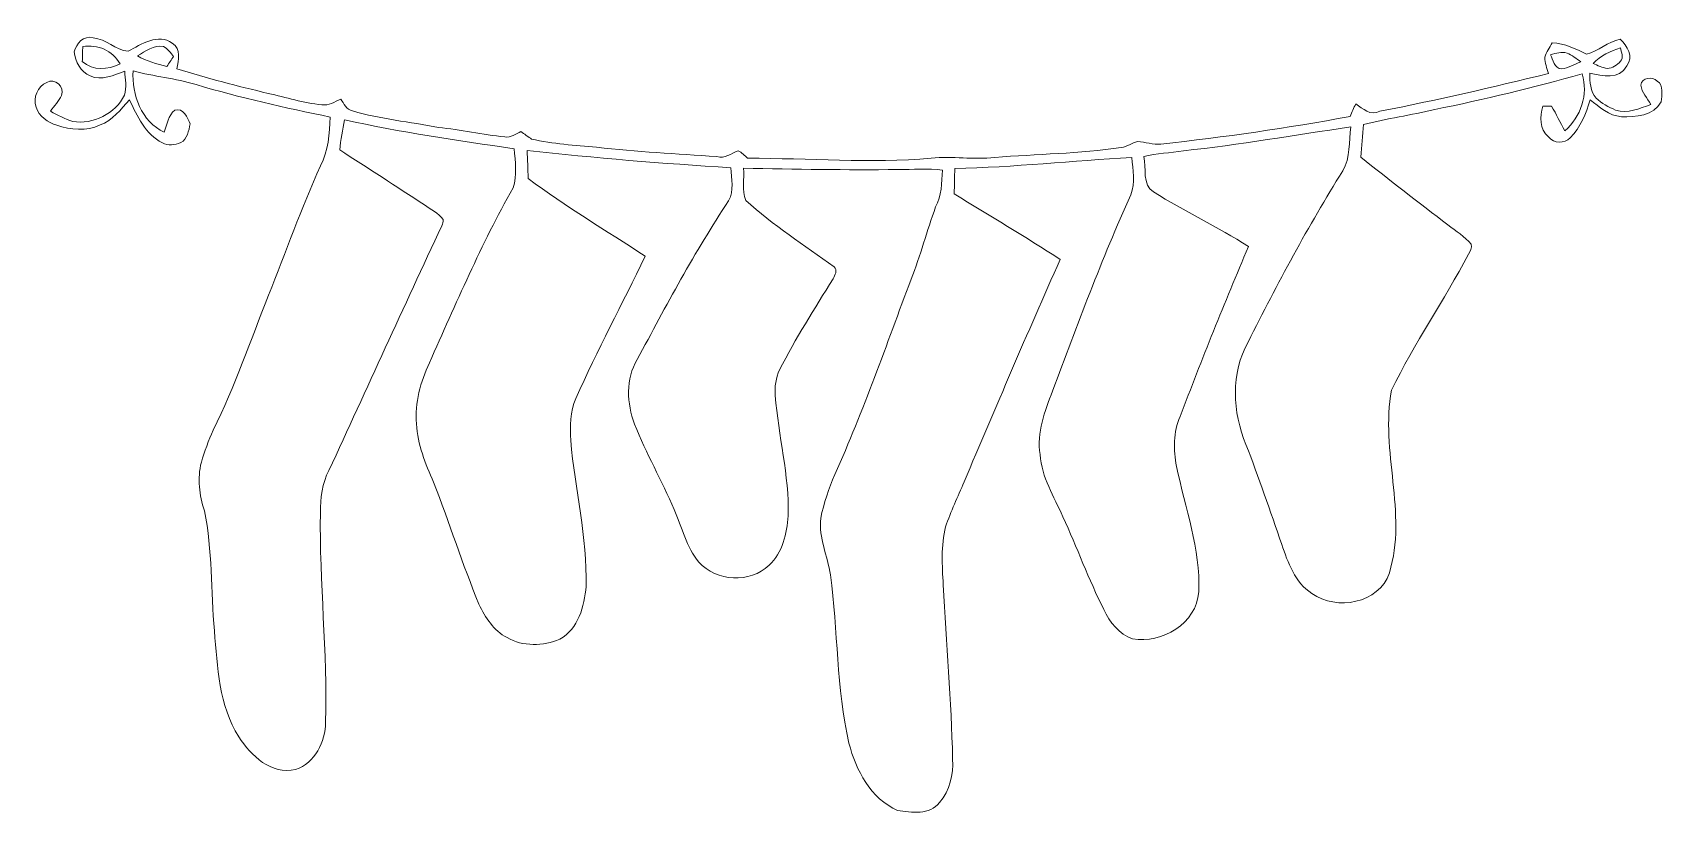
# Model space of a CAD drawing. Header units: centimetres. Extents: x -16.4 to 16.3, y -7.8 to 7.9.
import ezdxf

# ---------------------------------------------------------------- set-up
doc = ezdxf.new("R2010")
doc.units = ezdxf.units.CM
doc.header["$MEASUREMENT"] = 0
doc.layers.add('Layer 1', color=7, linetype='Continuous')

msp = doc.modelspace()

# ---------------------------------------------------------------- linework, layer by layer
at = {"layer": 'Layer 1', "color": 250, "lineweight": 9}
for points, knots in [([(-15.5212, 7.47665), (-15.47005, 7.64034), (-15.33705, 7.81496), (-15.13703, 7.75464), (-15.13703, 7.75464), (-14.87562, 7.7377), (-14.69465, 7.50346), (-14.43394, 7.49041), (-14.43394, 7.49041), (-14.18171, 7.62164), (-13.82822, 7.86082), (-13.55235, 7.64704), (-13.55235, 7.64704), (-13.35832, 7.53697), (-13.43593, 7.30908), (-13.46063, 7.13304), (-13.46063, 7.13304), (-12.85456, 6.95172), (-12.24425, 6.7845), (-11.6276, 6.64339), (-11.6276, 6.64339), (-11.272, 6.56084), (-10.92063, 6.45148), (-10.55656, 6.41408), (-10.55656, 6.41408), (-10.41545, 6.39468), (-10.29798, 6.473), (-10.17768, 6.52944), (-10.17768, 6.52944), (-10.10959, 6.43948), (-10.06408, 6.31883), (-9.93919, 6.29132), (-9.93919, 6.29132), (-9.37828, 6.12657), (-8.79232, 6.07189), (-8.21906, 5.96217), (-8.21906, 5.96217), (-7.77385, 5.91067), (-7.33429, 5.81648), (-6.88838, 5.76991), (-6.88838, 5.76991), (-6.76914, 5.75227), (-6.66648, 5.8253), (-6.56488, 5.87539), (-6.56488, 5.87539), (-6.51161, 5.83835), (-6.40507, 5.76427), (-6.3518, 5.72722), (-6.3518, 5.72722), (-5.92353, 5.63092), (-5.48432, 5.60093), (-5.04794, 5.56248), (-5.04794, 5.56248), (-4.24854, 5.47322), (-3.44456, 5.42842), (-2.64199, 5.3755), (-2.64199, 5.3755), (-2.4776, 5.32435), (-2.35307, 5.43795), (-2.21407, 5.49192), (-2.21407, 5.49192), (-2.13611, 5.46299), (-2.08249, 5.39491), (-2.02146, 5.34199), (-2.02146, 5.34199), (-0.7945, 5.34305), (0.43388, 5.23616), (1.65907, 5.34481), (1.65907, 5.34481), (2.08206, 5.3882), (2.50645, 5.3113), (2.92978, 5.35857), (2.92978, 5.35857), (3.77504, 5.42454), (4.62594, 5.43724), (5.46661, 5.55577), (5.46661, 5.55577), (5.58303, 5.57306), (5.67793, 5.65455), (5.79223, 5.67854), (5.79223, 5.67854), (5.94921, 5.67184), (6.10197, 5.60975), (6.26036, 5.62739), (6.26036, 5.62739), (7.53001, 5.76427), (8.79472, 5.947), (10.0499, 6.18054), (10.0499, 6.18054), (10.0873, 6.26592), (10.12505, 6.35093), (10.16561, 6.43454), (10.16561, 6.43454), (10.3092, 6.33612), (10.45595, 6.18619), (10.64998, 6.28461), (10.64998, 6.28461), (11.7824, 6.50722), (12.90811, 6.76404), (14.02853, 7.04203), (14.02853, 7.04203), (13.9989, 7.14927), (13.94951, 7.2544), (13.95268, 7.36693), (13.95268, 7.36693), (13.98196, 7.47242), (14.05323, 7.5599), (14.10226, 7.65657), (14.10226, 7.65657), (14.35344, 7.64528), (14.57251, 7.53697), (14.79053, 7.42761), (14.79053, 7.42761), (15.02372, 7.49817), (15.22304, 7.67032), (15.46434, 7.73241), (15.46434, 7.73241), (15.60192, 7.59448), (15.74903, 7.3821), (15.59733, 7.19443), (15.59733, 7.19443), (15.44529, 6.9115), (15.10874, 6.99017), (14.85333, 7.04697), (14.85333, 7.04697), (14.86038, 6.87975), (14.85615, 6.68043), (14.98138, 6.5492), (14.98138, 6.5492), (15.09357, 6.44266), (15.23291, 6.36963), (15.37297, 6.30578), (15.37297, 6.30578), (15.61391, 6.22852), (15.85239, 6.33894), (16.07535, 6.42184), (16.07535, 6.42184), (16.01396, 6.55061), (15.89296, 6.6582), (15.88061, 6.80567), (15.88061, 6.80567), (15.89578, 6.963), (16.10498, 6.98699), (16.20376, 6.88927), (16.20376, 6.88927), (16.34981, 6.8039), (16.29231, 6.60987), (16.2849, 6.47229), (16.2849, 6.47229), (16.14238, 6.18725), (15.76208, 6.16961), (15.48833, 6.17596), (15.48833, 6.17596), (15.23891, 6.19289), (15.05088, 6.37316), (14.86003, 6.51357), (14.86003, 6.51357), (14.77995, 6.23769), (14.666, 5.96147), (14.46421, 5.75086), (14.46421, 5.75086), (14.34462, 5.63444), (14.13507, 5.63127), (14.02994, 5.77308), (14.02994, 5.77308), (13.83768, 5.92513), (13.86026, 6.17737), (13.91423, 6.38904), (13.91423, 6.38904), (13.97209, 6.38904), (14.03065, 6.38868), (14.08921, 6.38798), (14.08921, 6.38798), (14.18552, 6.22676), (14.26101, 6.05425), (14.35697, 5.89303), (14.35697, 5.89303), (14.67094, 6.17631), (14.83533, 6.61869), (14.70057, 7.03285), (14.70057, 7.03285), (13.72479, 6.76086), (12.74019, 6.52027), (11.74747, 6.31813), (11.74747, 6.31813), (11.27404, 6.2063), (10.79109, 6.13856), (10.31978, 6.01791), (10.31978, 6.01791), (10.30178, 5.80131), (10.28555, 5.584), (10.26863, 5.36704), (10.26863, 5.36704), (10.83977, 4.90031), (11.42821, 4.45511), (12.01276, 4.00496), (12.01276, 4.00496), (12.17186, 3.88255), (12.34719, 3.77354), (12.48054, 3.62044), (12.48054, 3.62044), (12.50065, 3.54847), (12.45691, 3.47968), (12.42727, 3.41794), (12.42727, 3.41794), (11.93338, 2.49754), (11.33507, 1.6343), (10.88458, 0.69132), (10.88458, 0.69132), (10.64786, -0.51906), (11.20631, -1.77177), (10.83942, -2.9691), (10.83942, -2.9691), (10.62458, -3.58928), (9.78567, -3.73322), (9.28543, -3.38185), (9.28543, -3.38185), (8.94606, -3.16278), (8.8046, -2.76167), (8.68254, -2.39725), (8.68254, -2.39725), (8.45217, -1.72732), (8.21969, -1.0574), (7.96534, -0.39594), (7.96534, -0.39594), (7.69476, 0.25141), (7.65736, 1.03457), (8.00803, 1.65864), (8.00803, 1.65864), (8.59258, 2.82774), (9.21206, 3.98097), (9.90456, 5.08975), (9.90456, 5.08975), (10.05978, 5.35469), (10.02662, 5.67854), (10.06436, 5.97135), (10.06436, 5.97135), (8.94677, 5.80801), (7.8334, 5.61151), (6.7098, 5.49263), (6.7098, 5.49263), (6.44487, 5.4517), (6.17605, 5.43759), (5.915, 5.37621), (5.915, 5.37621), (5.97779, 5.14832), (5.87372, 4.80789), (6.11431, 4.66783), (6.11431, 4.66783), (6.73168, 4.27554), (7.4009, 3.9718), (8.01367, 3.57105), (8.01367, 3.57105), (7.53848, 2.44427), (7.07528, 1.3115), (6.64736, 0.16568), (6.64736, 0.16568), (6.5066, -0.14723), (6.5059, -0.5046), (6.57434, -0.8355), (6.57434, -0.8355), (6.7412, -1.66876), (7.06117, -2.48685), (7.01743, -3.34904), (7.01743, -3.34904), (6.97615, -3.98616), (6.28083, -4.39362), (5.69204, -4.29308), (5.69204, -4.29308), (5.4204, -4.19818), (5.23589, -3.95547), (5.1163, -3.705), (5.1163, -3.705), (4.81397, -3.09786), (4.57656, -2.46145), (4.2975, -1.84374), (4.2975, -1.84374), (4.11865, -1.43981), (3.86711, -1.05352), (3.84171, -0.59914), (3.84171, -0.59914), (3.76269, -0.15923), (3.9359, 0.27046), (4.08654, 0.67509), (4.08654, 0.67509), (4.58113, 1.99836), (5.07609, 3.3234), (5.65888, 4.61103), (5.65888, 4.61103), (5.7446, 4.84881), (5.70368, 5.11198), (5.67511, 5.35681), (5.67511, 5.35681), (4.49329, 5.29437), (3.31501, 5.16031), (2.13039, 5.13808), (2.13039, 5.13808), (2.12545, 4.9691), (2.12157, 4.79942), (2.11945, 4.62973), (2.11945, 4.62973), (2.82571, 4.18841), (3.54644, 3.76966), (4.24283, 3.31281), (4.24283, 3.31281), (3.58136, 1.83503), (2.94954, 0.34419), (2.31559, -1.14559), (2.31559, -1.14559), (2.18965, -1.44404), (2.04995, -1.73755), (1.94553, -2.04482), (1.94553, -2.04482), (1.85028, -2.42547), (1.87533, -2.8227), (1.89896, -3.2104), (1.89896, -3.2104), (1.95117, -4.37492), (2.06159, -5.53732), (2.08629, -6.70325), (2.08629, -6.70325), (2.10216, -7.01088), (2.02949, -7.33649), (1.82453, -7.57391), (1.82453, -7.57391), (1.6305, -7.83073), (1.25902, -7.77005), (0.98421, -7.73231), (0.98421, -7.73231), (0.44481, -7.49559), (0.14919, -6.92727), (0.00913, -6.38223), (0.00913, -6.38223), (-0.24663, -5.27521), (-0.20783, -4.13045), (-0.36411, -3.01002), (-0.36411, -3.01002), (-0.41561, -2.62867), (-0.60541, -2.26637), (-0.55637, -1.87443), (-0.55637, -1.87443), (-0.49675, -1.5714), (-0.39445, -1.27788), (-0.27344, -0.99425), (-0.27344, -0.99425), (0.30053, 0.2828), (0.76196, 1.60607), (1.25197, 2.91664), (1.25197, 2.91664), (1.44388, 3.39042), (1.56912, 3.88714), (1.74621, 4.3655), (1.74621, 4.3655), (1.86686, 4.59199), (1.8651, 4.85269), (1.88415, 5.10245), (1.88415, 5.10245), (1.58852, 5.15149), (1.28689, 5.10845), (0.9895, 5.11833), (0.9895, 5.11833), (-0.04202, 5.10034), (-1.07284, 5.12574), (-2.10365, 5.14302), (-2.10365, 5.14302), (-2.08319, 4.93136), (-2.14246, 4.69958), (-2.06132, 4.49815), (-2.06132, 4.49815), (-1.5131, 4.00144), (-0.8834, 3.60209), (-0.28967, 3.16359), (-0.28967, 3.16359), (-0.20783, 3.10467), (-0.27732, 2.99531), (-0.31084, 2.92617), (-0.31084, 2.92617), (-0.67773, 2.32327), (-1.06684, 1.73166), (-1.38011, 1.09772), (-1.38011, 1.09772), (-1.45913, 0.93968), (-1.48135, 0.75941), (-1.46901, 0.58408), (-1.46901, 0.58408), (-1.4048, -0.22096), (-1.19031, -1.01189), (-1.20725, -1.82398), (-1.20725, -1.82398), (-1.23864, -2.17747), (-1.31766, -2.56658), (-1.59354, -2.81423), (-1.59354, -2.81423), (-1.9703, -3.19029), (-2.65011, -3.14232), (-3.00077, -2.75567), (-3.00077, -2.75567), (-3.253, -2.44946), (-3.3345, -2.054), (-3.49642, -1.70016), (-3.49642, -1.70016), (-3.73878, -1.11913), (-4.05875, -0.57374), (-4.28841, 0.01258), (-4.28841, 0.01258), (-4.44257, 0.42674), (-4.47503, 0.91816), (-4.23408, 1.30621), (-4.23408, 1.30621), (-3.65976, 2.38642), (-3.0805, 3.46733), (-2.40422, 4.48827), (-2.40422, 4.48827), (-2.2871, 4.69006), (-2.3513, 4.93206), (-2.36012, 5.15255), (-2.36012, 5.15255), (-3.72255, 5.23757), (-5.08392, 5.34481), (-6.44, 5.49968), (-6.44, 5.49968), (-6.434, 5.312), (-6.42624, 5.12468), (-6.41954, 4.9363), (-6.41954, 4.9363), (-5.67024, 4.37044), (-4.85779, 3.89595), (-4.07568, 3.37737), (-4.07568, 3.37737), (-4.53253, 2.42346), (-5.037, 1.49248), (-5.46492, 0.52481), (-5.46492, 0.52481), (-5.59016, 0.26411), (-5.57181, -0.0347), (-5.56828, -0.31621), (-5.56828, -0.31621), (-5.48432, -1.29341), (-5.2342, -2.25578), (-5.2596, -3.24145), (-5.2596, -3.24145), (-5.29312, -3.63409), (-5.41377, -4.09764), (-5.78806, -4.29802), (-5.78806, -4.29802), (-6.11968, -4.43666), (-6.52537, -4.45147), (-6.84287, -4.26803), (-6.84287, -4.26803), (-7.10816, -4.12657), (-7.28314, -3.86516), (-7.40555, -3.59846), (-7.40555, -3.59846), (-7.7361, -2.79412), (-8.00033, -1.96439), (-8.31501, -1.15406), (-8.31501, -1.15406), (-8.48046, -0.78223), (-8.63462, -0.39523), (-8.65826, 0.0161), (-8.65826, 0.0161), (-8.69566, 0.43908), (-8.57783, 0.85924), (-8.40038, 1.23989), (-8.40038, 1.23989), (-7.87016, 2.42311), (-7.35828, 3.61832), (-6.72363, 4.75074), (-6.72363, 4.75074), (-6.63261, 5.00015), (-6.6813, 5.27567), (-6.70141, 5.5332), (-6.70141, 5.5332), (-7.83841, 5.70112), (-8.97788, 5.86269), (-10.10042, 6.11352), (-10.10042, 6.11352), (-10.14346, 5.9142), (-10.17239, 5.71205), (-10.19778, 5.50991), (-10.19778, 5.50991), (-9.62805, 5.14902), (-9.06643, 4.77578), (-8.50022, 4.40925), (-8.50022, 4.40925), (-8.37251, 4.31611), (-8.22152, 4.24168), (-8.1231, 4.11291), (-8.1231, 4.11291), (-8.11993, 4.07058), (-8.13333, 4.0286), (-8.14956, 3.98944), (-8.14956, 3.98944), (-8.91544, 2.36067), (-9.65416, 0.71848), (-10.41333, -0.91382), (-10.41333, -0.91382), (-10.54492, -1.17558), (-10.58972, -1.47156), (-10.58478, -1.76331), (-10.58478, -1.76331), (-10.60525, -3.16383), (-10.44085, -4.56048), (-10.4793, -5.96136), (-10.4793, -5.96136), (-10.48706, -6.35048), (-10.68921, -6.78228), (-11.0822, -6.90892), (-11.0822, -6.90892), (-11.5715, -7.02569), (-11.97508, -6.63199), (-12.21885, -6.2577), (-12.21885, -6.2577), (-12.61855, -5.62693), (-12.64571, -4.8547), (-12.70815, -4.13256), (-12.70815, -4.13256), (-12.78083, -3.3307), (-12.74414, -2.51649), (-12.90853, -1.72485), (-12.90853, -1.72485), (-13.01013, -1.4137), (-13.05352, -1.07327), (-12.96991, -0.7533), (-12.96991, -0.7533), (-12.90465, -0.53282), (-12.82669, -0.31621), (-12.73073, -0.10772), (-12.73073, -0.10772), (-12.29964, 0.76717), (-11.9839, 1.6918), (-11.62336, 2.59667), (-11.62336, 2.59667), (-11.27693, 3.46098), (-10.96966, 4.34187), (-10.5802, 5.18853), (-10.5802, 5.18853), (-10.42498, 5.48839), (-10.40028, 5.83623), (-10.38935, 6.1682), (-10.38935, 6.1682), (-11.29175, 6.3527), (-12.19098, 6.55907), (-13.0754, 6.81766), (-13.0754, 6.81766), (-13.48779, 6.94889), (-13.92171, 6.97959), (-14.33799, 7.09424), (-14.33799, 7.09424), (-14.36586, 6.62081), (-14.17077, 6.06977), (-13.71181, 5.86551), (-13.71181, 5.86551), (-13.65395, 6.01615), (-13.6416, 6.20665), (-13.49802, 6.30472), (-13.49802, 6.30472), (-13.32869, 6.36575), (-13.24508, 6.14773), (-13.19252, 6.02991), (-13.19252, 6.02991), (-13.22638, 5.89903), (-13.24579, 5.72722), (-13.38125, 5.65737), (-13.38125, 5.65737), (-13.4952, 5.60763), (-13.63772, 5.58823), (-13.75061, 5.64961), (-13.75061, 5.64961), (-14.09175, 5.82353), (-14.25403, 6.1883), (-14.41207, 6.51533), (-14.41207, 6.51533), (-14.58423, 6.32201), (-14.7458, 6.09799), (-15.00086, 6.00909), (-15.00086, 6.00909), (-15.27285, 5.87927), (-15.59, 5.91349), (-15.86869, 6.00239), (-15.86869, 6.00239), (-16.0419, 6.06554), (-16.22888, 6.1749), (-16.27897, 6.36575), (-16.27897, 6.36575), (-16.35094, 6.55802), (-16.24898, 6.78027), (-16.06871, 6.86423), (-16.06871, 6.86423), (-15.90361, 6.95348), (-15.7043, 6.77533), (-15.7745, 6.60282), (-15.7745, 6.60282), (-15.82459, 6.48464), (-15.91914, 6.39115), (-15.99216, 6.28673), (-15.99216, 6.28673), (-15.85176, 6.20171), (-15.70218, 6.13045), (-15.54625, 6.07753), (-15.54625, 6.07753), (-15.14056, 6.01544), (-14.695, 6.23417), (-14.5105, 6.60635), (-14.5105, 6.60635), (-14.46181, 6.76298), (-14.49321, 6.93055), (-14.50591, 7.09036), (-14.50591, 7.09036), (-14.72181, 7.00604), (-14.9677, 6.89139), (-15.19735, 6.99228), (-15.19735, 6.99228), (-15.3935, 7.06954), (-15.49157, 7.27945), (-15.5212, 7.47665), (-15.5212, 7.47665), (-15.5212, 7.47665), (-15.5212, 7.47665), (-15.5212, 7.47665)], [0, 0, 0, 0, 0.00641026, 0.00641026, 0.00641026, 0.00641026, 0.01282051, 0.01282051, 0.01282051, 0.01282051, 0.01923077, 0.01923077, 0.01923077, 0.01923077, 0.02564103, 0.02564103, 0.02564103, 0.02564103, 0.03205128, 0.03205128, 0.03205128, 0.03205128, 0.03846154, 0.03846154, 0.03846154, 0.03846154, 0.04487179, 0.04487179, 0.04487179, 0.04487179, 0.05128205, 0.05128205, 0.05128205, 0.05128205, 0.05769231, 0.05769231, 0.05769231, 0.05769231, 0.06410256, 0.06410256, 0.06410256, 0.06410256, 0.07051282, 0.07051282, 0.07051282, 0.07051282, 0.07692308, 0.07692308, 0.07692308, 0.07692308, 0.08333333, 0.08333333, 0.08333333, 0.08333333, 0.08974359, 0.08974359, 0.08974359, 0.08974359, 0.09615385, 0.09615385, 0.09615385, 0.09615385, 0.1025641, 0.1025641, 0.1025641, 0.1025641, 0.10897436, 0.10897436, 0.10897436, 0.10897436, 0.11538462, 0.11538462, 0.11538462, 0.11538462, 0.12179487, 0.12179487, 0.12179487, 0.12179487, 0.12820513, 0.12820513, 0.12820513, 0.12820513, 0.13461538, 0.13461538, 0.13461538, 0.13461538, 0.14102564, 0.14102564, 0.14102564, 0.14102564, 0.1474359, 0.1474359, 0.1474359, 0.1474359, 0.15384615, 0.15384615, 0.15384615, 0.15384615, 0.16025641, 0.16025641, 0.16025641, 0.16025641, 0.16666667, 0.16666667, 0.16666667, 0.16666667, 0.17307692, 0.17307692, 0.17307692, 0.17307692, 0.17948718, 0.17948718, 0.17948718, 0.17948718, 0.18589744, 0.18589744, 0.18589744, 0.18589744, 0.19230769, 0.19230769, 0.19230769, 0.19230769, 0.19871795, 0.19871795, 0.19871795, 0.19871795, 0.20512821, 0.20512821, 0.20512821, 0.20512821, 0.21153846, 0.21153846, 0.21153846, 0.21153846, 0.21794872, 0.21794872, 0.21794872, 0.21794872, 0.22435897, 0.22435897, 0.22435897, 0.22435897, 0.23076923, 0.23076923, 0.23076923, 0.23076923, 0.23717949, 0.23717949, 0.23717949, 0.23717949, 0.24358974, 0.24358974, 0.24358974, 0.24358974, 0.25, 0.25, 0.25, 0.25, 0.25641026, 0.25641026, 0.25641026, 0.25641026, 0.26282051, 0.26282051, 0.26282051, 0.26282051, 0.26923077, 0.26923077, 0.26923077, 0.26923077, 0.27564103, 0.27564103, 0.27564103, 0.27564103, 0.28205128, 0.28205128, 0.28205128, 0.28205128, 0.28846154, 0.28846154, 0.28846154, 0.28846154, 0.29487179, 0.29487179, 0.29487179, 0.29487179, 0.30128205, 0.30128205, 0.30128205, 0.30128205, 0.30769231, 0.30769231, 0.30769231, 0.30769231, 0.31410256, 0.31410256, 0.31410256, 0.31410256, 0.32051282, 0.32051282, 0.32051282, 0.32051282, 0.32692308, 0.32692308, 0.32692308, 0.32692308, 0.33333333, 0.33333333, 0.33333333, 0.33333333, 0.33974359, 0.33974359, 0.33974359, 0.33974359, 0.34615385, 0.34615385, 0.34615385, 0.34615385, 0.3525641, 0.3525641, 0.3525641, 0.3525641, 0.35897436, 0.35897436, 0.35897436, 0.35897436, 0.36538462, 0.36538462, 0.36538462, 0.36538462, 0.37179487, 0.37179487, 0.37179487, 0.37179487, 0.37820513, 0.37820513, 0.37820513, 0.37820513, 0.38461538, 0.38461538, 0.38461538, 0.38461538, 0.39102564, 0.39102564, 0.39102564, 0.39102564, 0.3974359, 0.3974359, 0.3974359, 0.3974359, 0.40384615, 0.40384615, 0.40384615, 0.40384615, 0.41025641, 0.41025641, 0.41025641, 0.41025641, 0.41666667, 0.41666667, 0.41666667, 0.41666667, 0.42307692, 0.42307692, 0.42307692, 0.42307692, 0.42948718, 0.42948718, 0.42948718, 0.42948718, 0.43589744, 0.43589744, 0.43589744, 0.43589744, 0.44230769, 0.44230769, 0.44230769, 0.44230769, 0.44871795, 0.44871795, 0.44871795, 0.44871795, 0.45512821, 0.45512821, 0.45512821, 0.45512821, 0.46153846, 0.46153846, 0.46153846, 0.46153846, 0.46794872, 0.46794872, 0.46794872, 0.46794872, 0.47435897, 0.47435897, 0.47435897, 0.47435897, 0.48076923, 0.48076923, 0.48076923, 0.48076923, 0.48717949, 0.48717949, 0.48717949, 0.48717949, 0.49358974, 0.49358974, 0.49358974, 0.49358974, 0.5, 0.5, 0.5, 0.5, 0.50641026, 0.50641026, 0.50641026, 0.50641026, 0.51282051, 0.51282051, 0.51282051, 0.51282051, 0.51923077, 0.51923077, 0.51923077, 0.51923077, 0.52564103, 0.52564103, 0.52564103, 0.52564103, 0.53205128, 0.53205128, 0.53205128, 0.53205128, 0.53846154, 0.53846154, 0.53846154, 0.53846154, 0.54487179, 0.54487179, 0.54487179, 0.54487179, 0.55128205, 0.55128205, 0.55128205, 0.55128205, 0.55769231, 0.55769231, 0.55769231, 0.55769231, 0.56410256, 0.56410256, 0.56410256, 0.56410256, 0.57051282, 0.57051282, 0.57051282, 0.57051282, 0.57692308, 0.57692308, 0.57692308, 0.57692308, 0.58333333, 0.58333333, 0.58333333, 0.58333333, 0.58974359, 0.58974359, 0.58974359, 0.58974359, 0.59615385, 0.59615385, 0.59615385, 0.59615385, 0.6025641, 0.6025641, 0.6025641, 0.6025641, 0.60897436, 0.60897436, 0.60897436, 0.60897436, 0.61538462, 0.61538462, 0.61538462, 0.61538462, 0.62179487, 0.62179487, 0.62179487, 0.62179487, 0.62820513, 0.62820513, 0.62820513, 0.62820513, 0.63461538, 0.63461538, 0.63461538, 0.63461538, 0.64102564, 0.64102564, 0.64102564, 0.64102564, 0.6474359, 0.6474359, 0.6474359, 0.6474359, 0.65384615, 0.65384615, 0.65384615, 0.65384615, 0.66025641, 0.66025641, 0.66025641, 0.66025641, 0.66666667, 0.66666667, 0.66666667, 0.66666667, 0.67307692, 0.67307692, 0.67307692, 0.67307692, 0.67948718, 0.67948718, 0.67948718, 0.67948718, 0.68589744, 0.68589744, 0.68589744, 0.68589744, 0.69230769, 0.69230769, 0.69230769, 0.69230769, 0.69871795, 0.69871795, 0.69871795, 0.69871795, 0.70512821, 0.70512821, 0.70512821, 0.70512821, 0.71153846, 0.71153846, 0.71153846, 0.71153846, 0.71794872, 0.71794872, 0.71794872, 0.71794872, 0.72435897, 0.72435897, 0.72435897, 0.72435897, 0.73076923, 0.73076923, 0.73076923, 0.73076923, 0.73717949, 0.73717949, 0.73717949, 0.73717949, 0.74358974, 0.74358974, 0.74358974, 0.74358974, 0.75, 0.75, 0.75, 0.75, 0.75641026, 0.75641026, 0.75641026, 0.75641026, 0.76282051, 0.76282051, 0.76282051, 0.76282051, 0.76923077, 0.76923077, 0.76923077, 0.76923077, 0.77564103, 0.77564103, 0.77564103, 0.77564103, 0.78205128, 0.78205128, 0.78205128, 0.78205128, 0.78846154, 0.78846154, 0.78846154, 0.78846154, 0.79487179, 0.79487179, 0.79487179, 0.79487179, 0.80128205, 0.80128205, 0.80128205, 0.80128205, 0.80769231, 0.80769231, 0.80769231, 0.80769231, 0.81410256, 0.81410256, 0.81410256, 0.81410256, 0.82051282, 0.82051282, 0.82051282, 0.82051282, 0.82692308, 0.82692308, 0.82692308, 0.82692308, 0.83333333, 0.83333333, 0.83333333, 0.83333333, 0.83974359, 0.83974359, 0.83974359, 0.83974359, 0.84615385, 0.84615385, 0.84615385, 0.84615385, 0.8525641, 0.8525641, 0.8525641, 0.8525641, 0.85897436, 0.85897436, 0.85897436, 0.85897436, 0.86538462, 0.86538462, 0.86538462, 0.86538462, 0.87179487, 0.87179487, 0.87179487, 0.87179487, 0.87820513, 0.87820513, 0.87820513, 0.87820513, 0.88461538, 0.88461538, 0.88461538, 0.88461538, 0.89102564, 0.89102564, 0.89102564, 0.89102564, 0.8974359, 0.8974359, 0.8974359, 0.8974359, 0.90384615, 0.90384615, 0.90384615, 0.90384615, 0.91025641, 0.91025641, 0.91025641, 0.91025641, 0.91666667, 0.91666667, 0.91666667, 0.91666667, 0.92307692, 0.92307692, 0.92307692, 0.92307692, 0.92948718, 0.92948718, 0.92948718, 0.92948718, 0.93589744, 0.93589744, 0.93589744, 0.93589744, 0.94230769, 0.94230769, 0.94230769, 0.94230769, 0.94871795, 0.94871795, 0.94871795, 0.94871795, 0.95512821, 0.95512821, 0.95512821, 0.95512821, 0.96153846, 0.96153846, 0.96153846, 0.96153846, 0.96794872, 0.96794872, 0.96794872, 0.96794872, 0.97435897, 0.97435897, 0.97435897, 0.97435897, 0.98076923, 0.98076923, 0.98076923, 0.98076923, 0.98717949, 0.98717949, 0.98717949, 0.98717949, 1, 1, 1, 1]), ([(-15.34658, 7.57966), (-15.34905, 7.50522), (-15.35328, 7.356), (-15.3554, 7.28156), (-15.3554, 7.28156), (-15.14056, 7.09177), (-14.8407, 7.11117), (-14.59975, 7.23535), (-14.59975, 7.23535), (-14.74439, 7.50099), (-15.0513, 7.63258), (-15.34658, 7.57966), (-15.34658, 7.57966), (-15.34658, 7.57966), (-15.34658, 7.57966), (-15.34658, 7.57966)], [0, 0, 0, 0, 0.2, 0.2, 0.2, 0.2, 0.4, 0.4, 0.4, 0.4, 0.6, 0.6, 0.6, 0.6, 1, 1, 1, 1]), ([(-14.24944, 7.39339), (-14.066, 7.29109), (-13.8628, 7.23217), (-13.65924, 7.1842), (-13.65924, 7.1842), (-13.61444, 7.25122), (-13.56999, 7.31825), (-13.52519, 7.38528), (-13.52519, 7.38528), (-13.58728, 7.45513), (-13.64337, 7.53592), (-13.72733, 7.58072), (-13.72733, 7.58072), (-13.92594, 7.62517), (-14.0914, 7.48441), (-14.24944, 7.39339), (-14.24944, 7.39339), (-14.24944, 7.39339), (-14.24944, 7.39339), (-14.24944, 7.39339)], [0, 0, 0, 0, 0.16666667, 0.16666667, 0.16666667, 0.16666667, 0.33333333, 0.33333333, 0.33333333, 0.33333333, 0.5, 0.5, 0.5, 0.5, 0.66666667, 0.66666667, 0.66666667, 0.66666667, 1, 1, 1, 1]), ([(14.92141, 7.24311), (15.01419, 7.2043), (15.10627, 7.15527), (15.20787, 7.14363), (15.20787, 7.14363), (15.31194, 7.14504), (15.40436, 7.2103), (15.47139, 7.2858), (15.47139, 7.2858), (15.54054, 7.36164), (15.48374, 7.46712), (15.47351, 7.55355), (15.47351, 7.55355), (15.26678, 7.49817), (15.07134, 7.39657), (14.92141, 7.24311), (14.92141, 7.24311), (14.92141, 7.24311), (14.92141, 7.24311), (14.92141, 7.24311)], [0, 0, 0, 0, 0.16666667, 0.16666667, 0.16666667, 0.16666667, 0.33333333, 0.33333333, 0.33333333, 0.33333333, 0.5, 0.5, 0.5, 0.5, 0.66666667, 0.66666667, 0.66666667, 0.66666667, 1, 1, 1, 1]), ([(14.07086, 7.41809), (14.11143, 7.32107), (14.14989, 7.13798), (14.29135, 7.13445), (14.29135, 7.13445), (14.42823, 7.14821), (14.54606, 7.229), (14.6727, 7.27698), (14.6727, 7.27698), (14.58239, 7.33589), (14.50055, 7.41138), (14.3993, 7.44949), (14.3993, 7.44949), (14.29065, 7.49076), (14.1767, 7.44314), (14.07086, 7.41809)], [0, 0, 0, 0, 0.2, 0.2, 0.2, 0.2, 0.4, 0.4, 0.4, 0.4, 0.6, 0.6, 0.6, 0.6, 1, 1, 1, 1])]:
    msp.add_open_spline(points, degree=3, knots=knots, dxfattribs=at)

doc.saveas('drawing.dxf')
